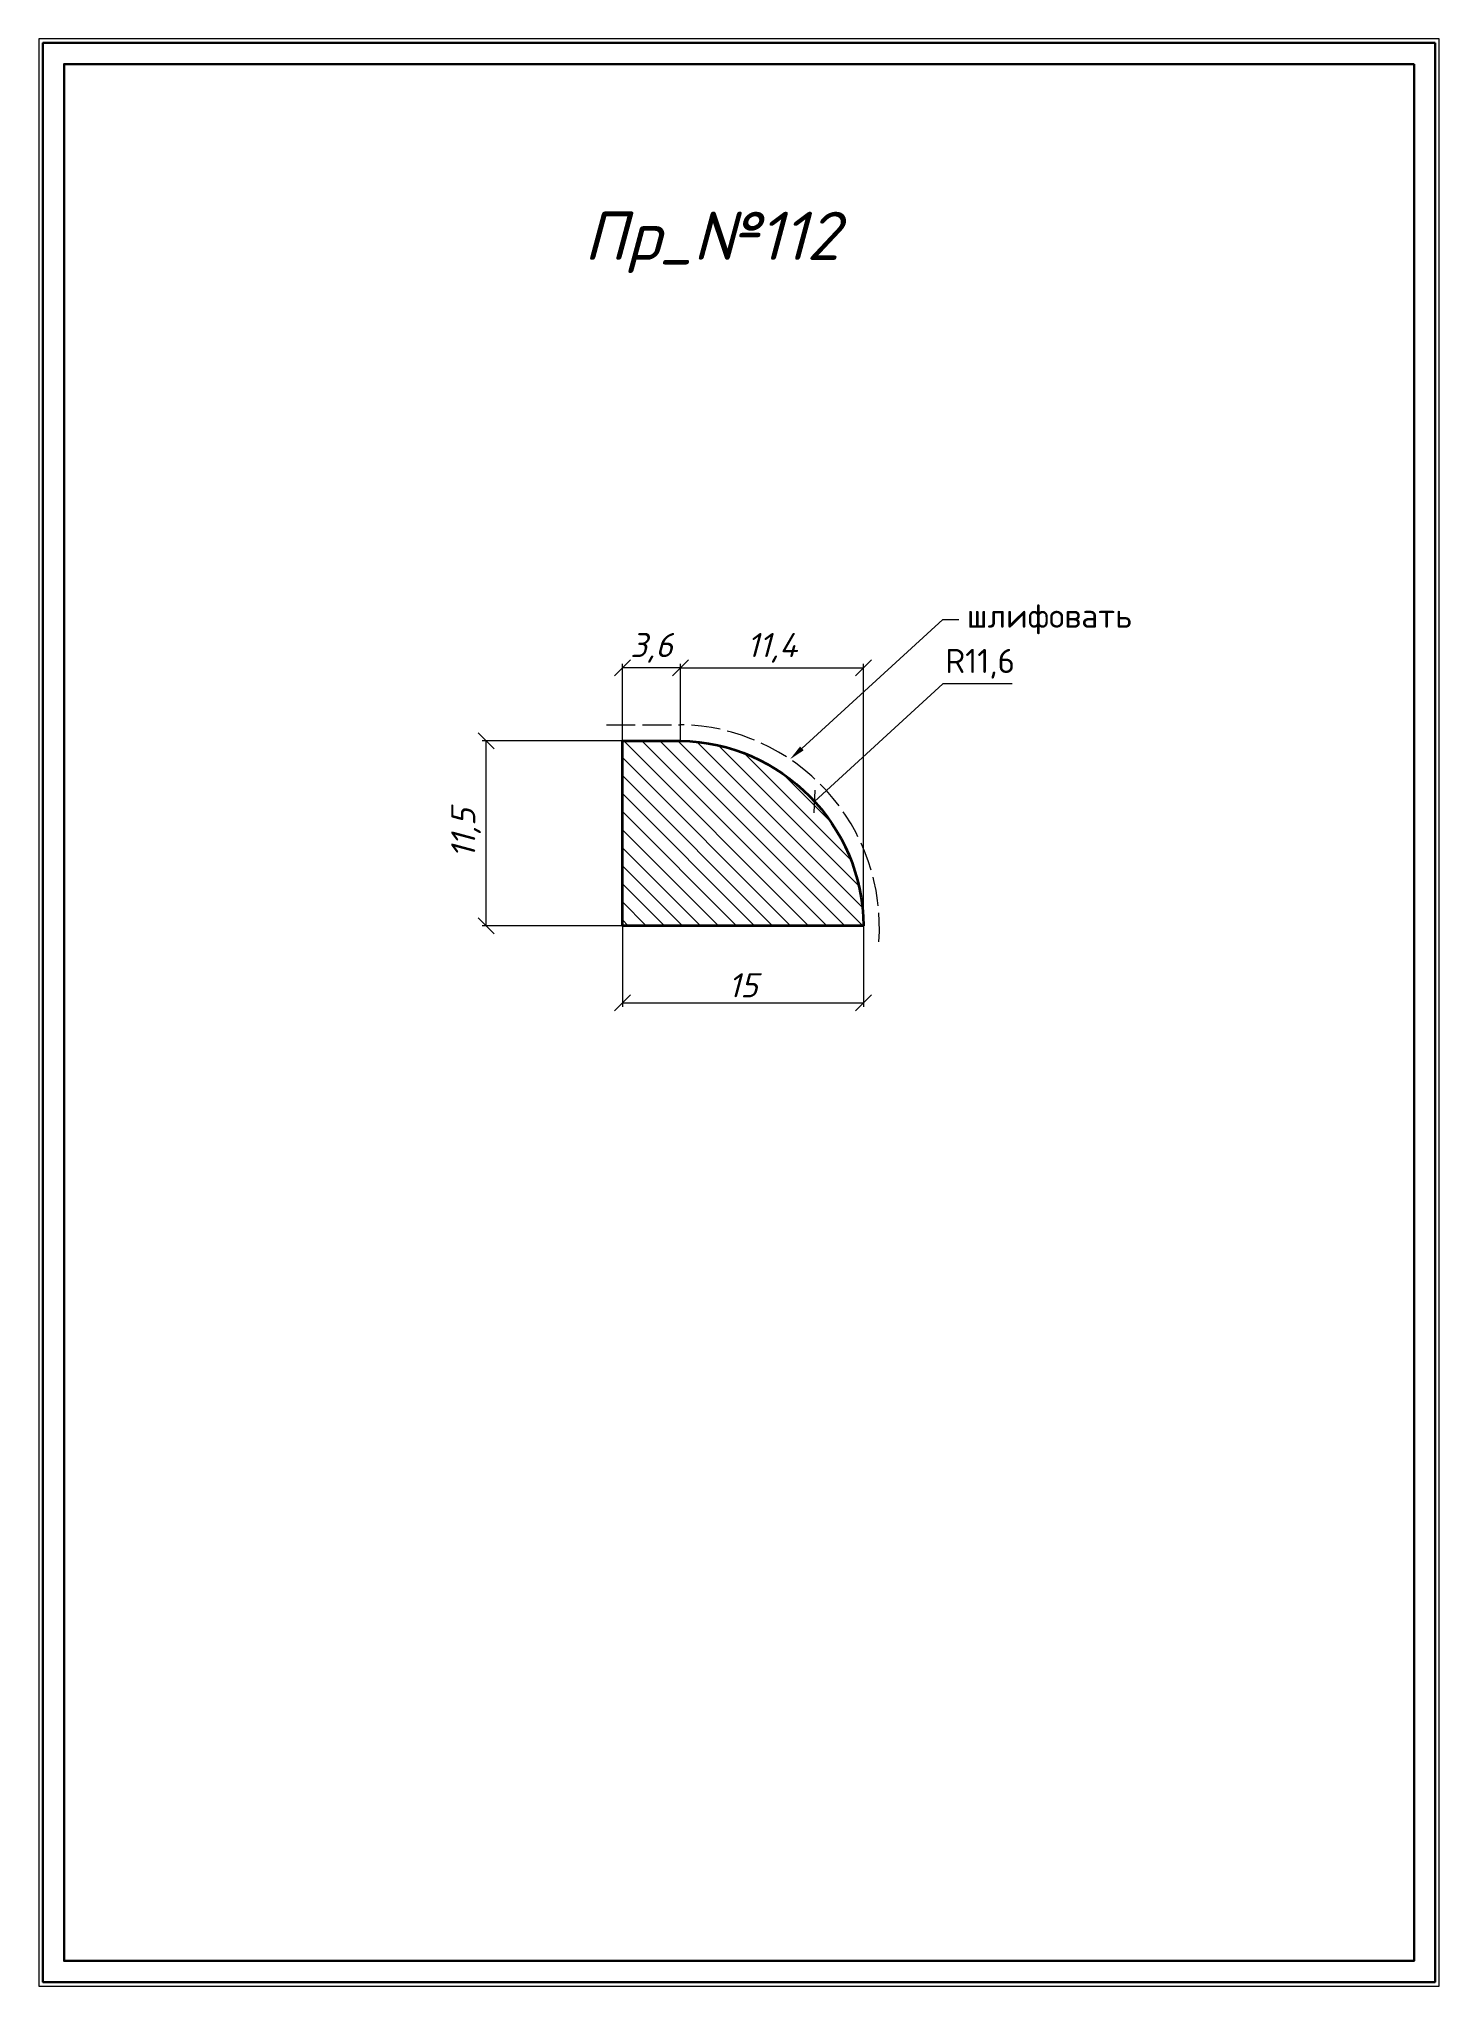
# Model space of a CAD drawing. Header units: millimetres. Extents: x 98 to 185, y -1037 to -915.
import ezdxf
from ezdxf import colors
from ezdxf.entities.mleader import LeaderData, LeaderLine
from ezdxf.math import Vec2, Vec3

# ---------------------------------------------------------------- set-up
doc = ezdxf.new("R2010")
doc.units = ezdxf.units.MM
doc.linetypes.add('ACAD_ISO02W100', pattern=[15, 12, -3])
doc.layers.get('0').update_dxf_attribs({"lineweight": 13})
for name, color, linetype, lineweight in [('Пр_№112', 1, 'Continuous', 35), ('служебный слой ЛИНИИ ПУНКТИРНЫЕ', 7, 'ACAD_ISO02W100', 13), ('служебный слой НАДПИСИ', 7, 'Continuous', 13), ('служебный слой РАЗМЕРЫ', 7, 'Continuous', 9), ('служебный слой ШТАМП', 7, 'Continuous', 30), ('служебный слой ШТРИХОВКА', 7, 'Continuous', 5)]:
    doc.layers.add(name, color=color, linetype=linetype, lineweight=lineweight)
doc.styles.add('ЕСКД', font='isocpeur.ttf', dxfattribs={"oblique": 15})
doc.styles.add('ЕСКД профили размеры', font='isocpeur.ttf')
doc.styles.add('ЕСКД профили текст', font='isocpeur.ttf')
doc.dimstyles.new('ЕСКД', dxfattribs={"dimtxt": 3.5, "dimasz": 2.5, "dimexe": 0.25, "dimexo": 0, "dimgap": 0.35, "dimtad": 1, "dimdec": 1, "dimzin": 9, "dimtxsty": 'ЕСКД', "dimblk": 'OBLIQUE', "dimcen": 0, "dimclrd": 256, "dimclre": 256, "dimclrt": 256, "dimadec": 1, "dimazin": 0, "dimtfac": 1, "dimtdec": 1, "dimtmove": 0, "dimatfit": 3, "dimldrblk": 'DOTSMALL', "dimfxl": 1, "dimlwd": -1, "dimlwe": -1, "dimarcsym": 0})
doc.dimstyles.new('ЕСКД профили$4', dxfattribs={"dimtxt": 1.5, "dimasz": 1, "dimexe": 0.3, "dimexo": 0, "dimgap": 0.35, "dimtad": 1, "dimtoh": 1, "dimdec": 1, "dimzin": 9, "dimtxsty": 'ЕСКД профили размеры', "dimblk": 'OBLIQUE', "dimcen": 0, "dimse1": 1, "dimclrd": 256, "dimclre": 256, "dimclrt": 256, "dimadec": 1, "dimazin": 0, "dimtfac": 1, "dimtdec": 1, "dimtofl": 0, "dimtmove": 0, "dimatfit": 3, "dimldrblk": 'DOTSMALL', "dimfxl": 1, "dimlwd": -1, "dimlwe": -1, "dimarcsym": 2})

# ---------------------------------------------------------------- blocks, each defined once
blk = doc.blocks.new('_OBLIQUE')
at = {"color": 0, "linetype": 'ByBlock'}
blk.add_line((-0.5, -0.5), (0.5, 0.5), dxfattribs=at)
blk = doc.blocks.new('*D7')
at = {"layer": 'Defpoints', "color": 0, "transparency": 16777216}
for p in [(145.94, -962.9), (137.38, -970.73)]:
    blk.add_point(p, dxfattribs=at)
at = {"layer": 'служебный слой РАЗМЕРЫ', "transparency": 16777216}
for p, q in [((153.92, -955.59), (145.94, -962.9)), ((158.24, -955.59), (153.92, -955.59))]:
    blk.add_line(p, q, dxfattribs=at)
at = {"layer": 'служебный слой РАЗМЕРЫ', "transparency": 16777216, "rotation": 222.4998051763242}
blk.add_blockref('_OBLIQUE', (145.94, -962.9), dxfattribs=at)
at = {"layer": 'служебный слой РАЗМЕРЫ', "transparency": 16777216, "insert": (156.25, -954.34), "char_height": 1.5, "attachment_point": 5, "style": 'ЕСКД профили размеры'}
blk.add_mtext('R11,6', dxfattribs=at)
blk = doc.blocks.new('_DotSmall')
at = {"color": 0, "linetype": 'ByBlock', "lineweight": -3, "const_width": 0.5}
blk.add_lwpolyline([(-0.0625, 0, 1), (0.0625, 0, 1)], format="xyb", close=True, dxfattribs=at)
blk = doc.blocks.new('*D6')
at = {"layer": 'Defpoints', "color": 0, "transparency": 16777216}
for p in [(148.99, -954.6), (137.61, -959.13), (148.99, -970.64)]:
    blk.add_point(p, dxfattribs=at)
at = {"layer": 'служебный слой РАЗМЕРЫ', "transparency": 16777216}
for p, q in [((137.61, -959.13), (137.61, -954.35)), ((148.99, -970.64), (148.99, -954.35)), ((137.61, -954.6), (148.99, -954.6))]:
    blk.add_line(p, q, dxfattribs=at)
at = {"layer": 'служебный слой РАЗМЕРЫ', "transparency": 16777216, "rotation": 180}
blk.add_blockref('_OBLIQUE', (137.61, -954.6), dxfattribs=at)
at = {"layer": 'служебный слой РАЗМЕРЫ', "transparency": 16777216}
blk.add_blockref('_OBLIQUE', (148.99, -954.6), dxfattribs=at)
at = {"layer": 'служебный слой РАЗМЕРЫ', "transparency": 16777216, "insert": (143.3, -953.35), "char_height": 1.5, "attachment_point": 5, "style": 'ЕСКД'}
blk.add_mtext('11,4', dxfattribs=at)
blk = doc.blocks.new('*D5')
at = {"layer": 'Defpoints', "color": 0, "transparency": 16777216}
for p in [(133.99, -954.6), (133.99, -959.13), (137.61, -959.13)]:
    blk.add_point(p, dxfattribs=at)
at = {"layer": 'служебный слой РАЗМЕРЫ', "transparency": 16777216}
for p, q in [((133.99, -959.13), (133.99, -954.35)), ((137.61, -959.13), (137.61, -954.35)), ((137.61, -954.6), (133.99, -954.6))]:
    blk.add_line(p, q, dxfattribs=at)
at = {"layer": 'служебный слой РАЗМЕРЫ', "transparency": 16777216, "rotation": 180}
blk.add_blockref('_OBLIQUE', (133.99, -954.6), dxfattribs=at)
at = {"layer": 'служебный слой РАЗМЕРЫ', "transparency": 16777216}
blk.add_blockref('_OBLIQUE', (137.61, -954.6), dxfattribs=at)
at = {"layer": 'служебный слой РАЗМЕРЫ', "transparency": 16777216, "insert": (135.8, -953.35), "char_height": 1.5, "attachment_point": 5, "style": 'ЕСКД'}
blk.add_mtext('3,6', dxfattribs=at)
blk = doc.blocks.new('*D4')
at = {"layer": 'Defpoints', "color": 0, "transparency": 16777216}
for p in [(125.51, -959.13), (133.99, -959.13), (133.99, -970.64)]:
    blk.add_point(p, dxfattribs=at)
at = {"layer": 'служебный слой РАЗМЕРЫ', "transparency": 16777216}
for p, q in [((133.99, -959.13), (125.26, -959.13)), ((125.51, -970.64), (125.51, -959.13)), ((133.99, -970.64), (125.26, -970.64))]:
    blk.add_line(p, q, dxfattribs=at)
for p, rotation in [((125.51, -959.13), 90), ((125.51, -970.64), 270)]:
    blk.add_blockref('_OBLIQUE', p, dxfattribs=dict(at, rotation=rotation))
at = {"layer": 'служебный слой РАЗМЕРЫ', "transparency": 16777216, "insert": (124.26, -964.89), "char_height": 1.5, "attachment_point": 5, "rotation": 90, "style": 'ЕСКД'}
blk.add_mtext('11,5', dxfattribs=at)

msp = doc.modelspace()

# ---------------------------------------------------------------- hatches: boundary and pattern name
at = {"layer": 'служебный слой ШТРИХОВКА'}
h = msp.add_hatch(dxfattribs=at)
h.set_pattern_fill('ANSI31', color=256, scale=0.25, angle=90, style=0)
edge = h.paths.add_edge_path()
edge.add_line((148.99, -970.64), (133.99, -970.64))
edge.add_line((133.99, -970.64), (133.99, -959.13))
edge.add_line((133.99, -959.13), (137.61, -959.13))
edge.add_arc((137.38, -970.73), 11.6, 0.4667, 88.8822, ccw=False)

# ---------------------------------------------------------------- linework, layer by layer
at = {"layer": 'Пр_№112'}
msp.add_lwpolyline([(148.99, -970.64), (133.99, -970.64), (133.99, -959.13), (137.61, -959.13, -0.406136), (148.99, -970.64, 0.005682)], format="xyb", dxfattribs=at)
at = {"layer": 'служебный слой ЛИНИИ ПУНКТИРНЫЕ', "ltscale": 0.15}
msp.add_lwpolyline([(132.99, -958.13), (137.62, -958.13, -0.429883), (149.95, -971.64)], format="xyb", dxfattribs=at)
at = {"layer": 'служебный слой ШТАМП', "color": 6, "lineweight": 5, "ltscale": 100}
msp.add_lwpolyline([(184.81, -915.47), (97.68, -915.47), (97.68, -1036.6), (184.81, -1036.6)], close=True, dxfattribs=at)
at = {"layer": 'служебный слой ШТАМП', "ltscale": 100}
for points in [[(184.56, -915.72), (97.93, -915.72), (97.93, -1036.35), (184.56, -1036.35)], [(183.25, -917.03), (99.25, -917.03), (99.25, -1035.03), (183.25, -1035.03)]]:
    msp.add_lwpolyline(points, close=True, dxfattribs=at)

# ---------------------------------------------------------------- texts
at = {"layer": 'служебный слой НАДПИСИ', "style": 'ЕСКД', "oblique": 15}
msp.add_text('Пр_№112', height=3, dxfattribs=at).set_placement((131.59, -929.22))

# ---------------------------------------------------------------- dimensions: what is measured, and where the dimension line sits
at = {"layer": 'служебный слой РАЗМЕРЫ'}
for base, p2, picture, middle in [((133.99, -954.6), (133.99, -959.13), '*D5', (135.8, -953.35)), ((148.99, -954.6), (148.99, -970.64), '*D6', (143.3, -953.35))]:
    dim = msp.add_linear_dim(base=base, p1=(137.61, -959.13), p2=p2, dimstyle='ЕСКД', override={"dimtxt": 1.5, "dimasz": 1}, dxfattribs=at)
    dim.commit()
    dim.dimension.update_dxf_attribs({"geometry": picture, "text_midpoint": middle})
dim = msp.add_radius_dim(center=(137.38, -970.73), mpoint=(145.94, -962.9), dimstyle='ЕСКД профили$4', dxfattribs=at)
dim.commit()
dim.dimension.update_dxf_attribs({"geometry": '*D7', "text_midpoint": (156.25, -955.59), "dimtype": 132})
dim = msp.add_linear_dim(base=(125.51, -959.13), p1=(133.99, -970.64), p2=(133.99, -959.13), angle=90, dimstyle='ЕСКД', override={"dimtxt": 1.5, "dimasz": 1}, dxfattribs=at)
dim.commit()
dim.dimension.update_dxf_attribs({"geometry": '*D4', "text_midpoint": (124.26, -964.89)})
msp.add_linear_dim(base=(148.99, -975.44), p1=(133.99, -970.64), p2=(148.99, -970.64), dimstyle='ЕСКД', override={"dimtxt": 1.5, "dimasz": 1}, dxfattribs=at).render()

# ---------------------------------------------------------------- leaders
ml = msp.add_multileader_mtext('Standard', dxfattribs=at)
ml.set_content('\\A1;шлифовать', color=256, style='ЕСКД профили текст')
ml.set_leader_properties(color=256, linetype='ByLayer', lineweight=-1)
ml.build(insert=Vec2(0, 0))
ml.multileader.update_dxf_attribs({"dogleg_length": 1, "arrow_head_size": 1})
ctx = ml.context
ctx.base_point, ctx.char_height, ctx.arrow_head_size, ctx.landing_gap_size, ctx.plane_origin = Vec3(154.92, -951.58), 1.5, 1, 0.5, Vec3(174.89, -928.57)
notes = []
notes.append((ctx, [(1, (1, 1, 0), (153.92, -951.58), (1, 0), 1, [(0, [(144.42, -960.28)], 0, [])])]))
ctx.mtext.insert, ctx.mtext.flow_direction = Vec3(155.42, -950.6), 5
for ctx, leaders in notes:
    for number, flags, end, landing, length, lines in leaders:
        leader = LeaderData()
        leader.index, (leader.has_last_leader_line, leader.has_dogleg_vector, leader.attachment_direction) = number, flags
        leader.last_leader_point, leader.dogleg_vector, leader.dogleg_length = Vec3(end), Vec3(landing), length
        for number, points, colour, breaks in lines:
            line = LeaderLine()
            line.index, line.vertices, line.color, line.breaks = number, Vec3.list(points), colors.encode_raw_color(colour), breaks
            leader.lines.append(line)
        ctx.leaders.append(leader)

doc.saveas('drawing.dxf')
